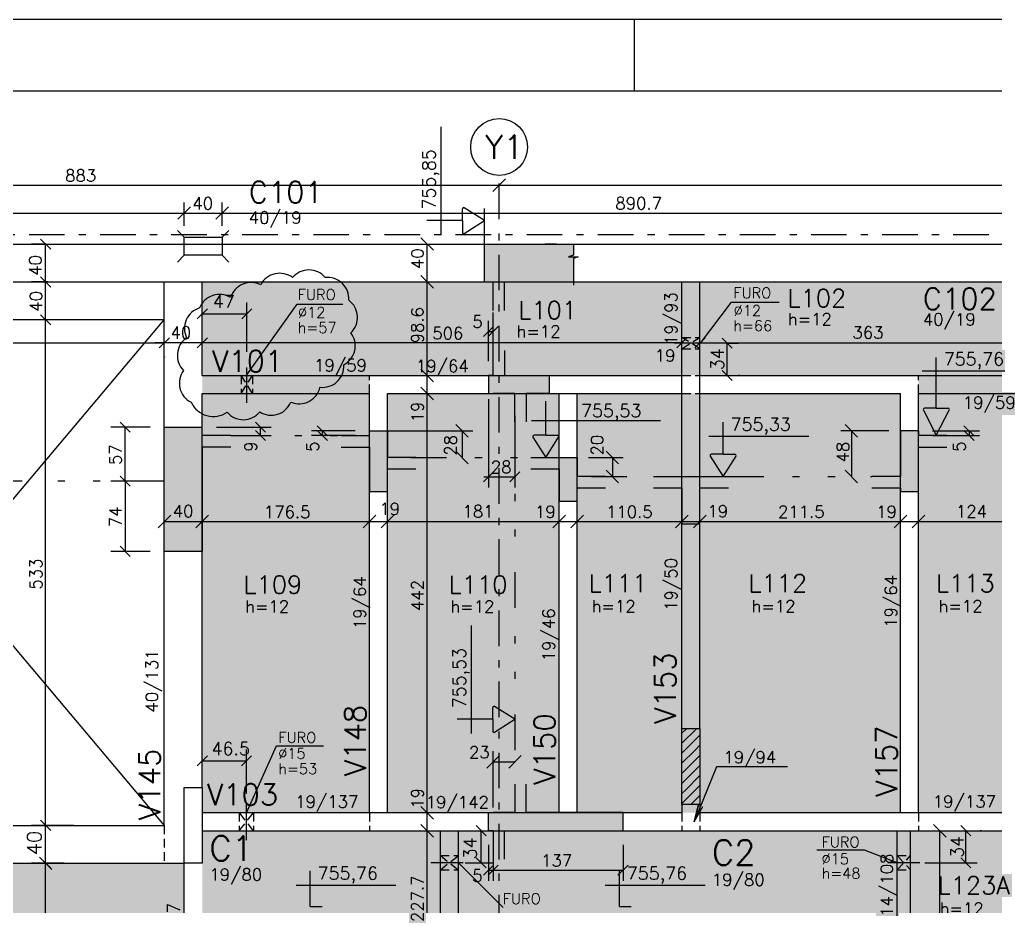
# Model space of a CAD drawing. Extents: x 64041 to 73506, y 0 to 6308.
# Drawn here: x 64982 to 66012, y 5372 to 6308 of the extents above; entities that cross this region are included whole.
import ezdxf

# ---------------------------------------------------------------- set-up
doc = ezdxf.new("R2010")
doc.units = 0
doc.header["$LTSCALE"] = 75
doc.header["$MEASUREMENT"] = 0
for name, pattern in [('ESTILO_TQS_0003', [1, 0.5, -0.2, 0.1, -0.2]), ('ESTILO_TQS_0004', [2, 0.5, -0.4, 0.1, -0.4, 0.1, -0.5]), ('HIDDEN2', [0.1875, 0.125, -0.0625])]:
    doc.linetypes.add(name, pattern=pattern)
doc.layers.get('0').update_dxf_attribs({"color": 3, "linetype": 'CONTINUOUS'})
for name, color, linetype in [('1', 3, 'CONTINUOUS'), ('111', 51, 'CONTINUOUS'), ('114', 231, 'CONTINUOUS'), ('115', 161, 'CONTINUOUS'), ('122', 210, 'CONTINUOUS'), ('200', 1, 'HIDDEN2'), ('204', 1, 'ESTILO_TQS_0003'), ('205', 1, 'ESTILO_TQS_0004'), ('210', 3, 'HIDDEN2'), ('212', 3, 'CONTINUOUS'), ('213', 3, 'CONTINUOUS'), ('216', 3, 'CONTINUOUS'), ('220', 5, 'CONTINUOUS'), ('221', 1, 'CONTINUOUS'), ('222', 6, 'CONTINUOUS'), ('226', 4, 'CONTINUOUS'), ('230', 3, 'CONTINUOUS'), ('231', 1, 'CONTINUOUS'), ('233', 6, 'CONTINUOUS'), ('238', 2, 'CONTINUOUS'), ('250', 1, 'CONTINUOUS'), ('253', 253, 'CONTINUOUS')]:
    doc.layers.add(name, color=color, linetype=linetype)
doc.styles.get("Standard").update_dxf_attribs({"font": 'ROMANS.SHX'})

# ---------------------------------------------------------------- blocks, each defined once
blk = doc.blocks.new('_HFD8E5DFE43-000', base_point=(210496.960555, 18146.312154))
for p, q in [((210251.542452, 19110.046647), (210266.818929, 19125.323124)), ((210251.542452, 19120.653249), (210256.212327, 19125.323124)), ((210251.542452, 19099.440046), (210268.398543, 19116.296136)), ((210268.398543, 19116.296136), (210270.542452, 19118.440046)), ((210251.542452, 19088.833444), (210265.094847, 19102.385839)), ((210265.094847, 19102.385839), (210270.542452, 19107.833444)), ((210261.791152, 19088.475542), (210270.542452, 19097.226842)), ((210251.542452, 19078.226842), (210261.791152, 19088.475542)), ((210258.487456, 19074.565244), (210270.542452, 19086.620241)), ((210251.542452, 19067.620241), (210258.487456, 19074.565244)), ((210255.18376, 19060.654947), (210270.542452, 19076.013639)), ((210251.542452, 19057.013639), (210255.18376, 19060.654947)), ((210251.880065, 19046.74465), (210270.542452, 19065.407037)), ((210261.065141, 19045.323124), (210270.542452, 19054.800435)), ((210251.542452, 19046.407037), (210251.880065, 19046.74465))]:
    blk.add_line(p, q)

msp = doc.modelspace()

# ---------------------------------------------------------------- linework, layer by layer
for p, q in [((73506, 6307.5), (64041, 6307.5)), ((65631, 6232.5), (65631, 6307.5))]:
    msp.add_line(p, q)
at = {"layer": '1'}
for p, q in [((65135.1, 5457.9), (65135.1, 6030.8)), ((65175.1, 5932.3), (65175.1, 6030.8)), ((65681.1, 5559.9), (65681.1, 6030.8)), ((65700.1, 5559.9), (65700.1, 6030.8)), ((65135.1, 5990.8), (64685.3, 5990.8)), ((65175.1, 5932.3), (65681.1, 5932.3)), ((65700.1, 5932.3), (66054.6, 5932.3)), ((65175.1, 5497.9), (65175.1, 5913.3)), ((65175.1, 5913.3), (65351.6, 5913.3)), ((65351.6, 5471.3), (65351.6, 5913.3)), ((65370.6, 5471.3), (65370.6, 5913.3)), ((65370.6, 5913.3), (65681.1, 5913.3)), ((65551.6, 5471.3), (65551.6, 5913.3)), ((65570.6, 5471.3), (65570.6, 5913.3)), ((65700.1, 5913.3), (65911.6, 5913.3)), ((65911.6, 5471.3), (65911.6, 5913.3)), ((65930.6, 5471.3), (65930.6, 5913.3)), ((65930.6, 5913.3), (66054.6, 5913.3)), ((65681.1, 5479.9), (65681.1, 5471.3)), ((65700.1, 5479.9), (65700.1, 5471.3)), ((65175.1, 5471.3), (65681.1, 5471.3)), ((65700.1, 5471.3), (66054.6, 5471.3)), ((64645.3, 5457.9), (65135.1, 5457.9)), ((65175.1, 5452.3), (65426.3, 5452.3)), ((65426.3, 5224.6), (65426.3, 5452.3)), ((65426.3, 5452.3), (65908.3, 5452.3)), ((65445.3, 5224.6), (65445.3, 5452.3)), ((65908.3, 5224.6), (65908.3, 5452.3)), ((65908.3, 5452.3), (66042.3, 5452.3)), ((65922.3, 5129.3), (65922.3, 5452.3)), ((64645.3, 5417.9), (65156.1, 5417.9))]:
    msp.add_line(p, q, dxfattribs=at)
at = {"layer": '111'}
for points in [[(65351.6, 5932.3), (65175.1, 5471.3), (65175.1, 6030.8)], [(65351.6, 5932.3), (65175.1, 6030.8), (68806.1, 6030.8)], [(65175.1, 6030.8), (65175.1, 5471.3), (65175.1, 5471.3)], [(65351.6, 5932.3), (68806.1, 6030.8), (65930.6, 5932.3)], [(66054.6, 5932.3), (65930.6, 5932.3), (68806.1, 6030.8)], [(65351.6, 5932.3), (65351.6, 5471.3), (65175.1, 5471.3)], [(66054.6, 5932.3), (66054.6, 5471.3), (65930.6, 5471.3)], [(66054.6, 5932.3), (65930.6, 5471.3), (65930.6, 5932.3)], [(68806.1, 5452.3), (65922.3, 5224.6), (65175.1, 5224.6)], [(68806.1, 5452.3), (65175.1, 5224.6), (65175.1, 5225.6)], [(68806.1, 5452.3), (65175.1, 5225.6), (65175.1, 5452.3)], [(68806.1, 5452.3), (68524.1, 5129.3), (65922.3, 5129.3)], [(68806.1, 5452.3), (65922.3, 5129.3), (65922.3, 5224.6)]]:
    msp.add_solid(points, dxfattribs=at)
at = {"layer": '114'}
for points in [[(65570.6, 5471.3), (65570.6, 5913.3), (65911.6, 5913.3)], [(65570.6, 5471.3), (65911.6, 5913.3), (65911.6, 5471.3)]]:
    msp.add_solid(points, dxfattribs=at)
at = {"layer": '115'}
for points in [[(65370.6, 5471.3), (65370.6, 5913.3), (65551.6, 5913.3)], [(65370.6, 5471.3), (65551.6, 5913.3), (65551.6, 5471.3)], [(65370.6, 5471.3), (65551.6, 5471.3), (65370.6, 5471.3)]]:
    msp.add_solid(points, dxfattribs=at)
at = {"layer": '122'}
for points in [[(64645.3, 5224.6), (64645.3, 5417.9), (65156.1, 5417.9)], [(64645.3, 5224.6), (65156.1, 5417.9), (65156.1, 5225.6)]]:
    msp.add_solid(points, dxfattribs=at)
at = {"layer": '200'}
for p, q in [((65681.1, 5960.4), (65700.1, 5972.4)), ((65700.1, 5960.4), (65681.1, 5972.4)), ((65228.2, 5913.3), (65216.2, 5932.3)), ((65216.2, 5913.3), (65228.2, 5932.3)), ((65229.2, 5452.3), (65214.2, 5471.3)), ((65214.2, 5452.3), (65229.2, 5471.3)), ((65426.3, 5411), (65445.3, 5426)), ((65426.3, 5426), (65445.3, 5411)), ((65908.3, 5411), (65922.3, 5426)), ((65908.3, 5426), (65922.3, 5411))]:
    msp.add_line(p, q, dxfattribs=at)
at = {"layer": '204'}
for p, q in [((65488.3, 172), (65488.3, 6143.1)), ((64392.4, 6080.8), (69392.4, 6080.8))]:
    msp.add_line(p, q, dxfattribs=at)
at = {"layer": '205'}
for p, q in [((65473, 6070.8), (65473, 6116.6)), ((65710.1, 5966.4), (65671.1, 5966.4)), ((65222.2, 5903.3), (65222.2, 5942.3)), ((65205.2, 5868.8), (65330.1, 5868.8)), ((65505, 5874.8), (65505, 5509.8)), ((65952.1, 5868.8), (66037, 5868.8)), ((65395.3, 5845.8), (65530.1, 5845.8)), ((65135.1, 5820.8), (64685.3, 5820.8)), ((65585.6, 5825.8), (65651.1, 5825.8)), ((65730.2, 5825.8), (65881.6, 5825.8)), ((65221.7, 5442.3), (65221.7, 5481.3)), ((65450.3, 5418.5), (65416.3, 5418.5)), ((65932.3, 5418.5), (65898.3, 5418.5))]:
    msp.add_line(p, q, dxfattribs=at)
at = {"layer": '210'}
for p, q in [((65681.1, 5972.4), (65700.1, 5972.4)), ((65681.1, 5960.4), (65700.1, 5960.4)), ((65216.2, 5932.3), (65216.2, 5913.3)), ((65228.2, 5932.3), (65228.2, 5913.3)), ((65351.6, 5913.3), (65351.6, 5932.3)), ((65681.1, 5932.3), (65700.1, 5932.3)), ((65930.6, 5913.3), (65930.6, 5932.3)), ((65681.1, 5913.3), (65700.1, 5913.3)), ((65214.2, 5471.3), (65214.2, 5452.3)), ((65229.2, 5471.3), (65229.2, 5452.3)), ((65351.6, 5471.3), (65351.6, 5452.3)), ((65681.1, 5471.3), (65681.1, 5452.3)), ((65700.1, 5471.3), (65700.1, 5452.3)), ((65930.6, 5471.3), (65930.6, 5452.3)), ((65135.1, 5457.9), (65135.1, 5417.9)), ((65426.3, 5426), (65445.3, 5426)), ((65908.3, 5426), (65922.3, 5426)), ((65426.3, 5411), (65445.3, 5411)), ((65908.3, 5411), (65922.3, 5411))]:
    msp.add_line(p, q, dxfattribs=at)
at = {"layer": '216'}
for p, q in [((65481.7, 6126.2), (65494.9, 6139.5)), ((65149.5, 6096.9), (65162.8, 6110.1)), ((65189.5, 6096.9), (65202.8, 6110.1)), ((65015.3, 6065.5), (65004.6, 6076.1)), ((65418.9, 6064.2), (65405.6, 6077.5)), ((65015.3, 6025.5), (65004.6, 6036.1)), ((65015.3, 6025.5), (65004.6, 6036.1)), ((65015.3, 6025.5), (65004.6, 6036.1)), ((65418.9, 6024.2), (65405.6, 6037.5)), ((65169.8, 5992), (65180.5, 6002.6)), ((65216.9, 5992), (65227.5, 6002.6)), ((65015.3, 5985.5), (65004.6, 5996.1)), ((65015.3, 5985.5), (65004.6, 5996.1)), ((65471.7, 5973.4), (65482.3, 5984)), ((65476.7, 5973.4), (65487.3, 5984)), ((65140.5, 5971.8), (65129.8, 5961.2)), ((65129.8, 5961.2), (65140.5, 5971.8)), ((65169.8, 5961.2), (65180.5, 5971.8)), ((65180.5, 5971.8), (65169.8, 5961.2)), ((65675.8, 5961.2), (65686.5, 5971.8)), ((65694.8, 5961.2), (65705.5, 5971.8)), ((65734.3, 5961.1), (65723.7, 5971.7)), ((65418.9, 5925.6), (65405.6, 5938.9)), ((65734.3, 5927), (65723.7, 5937.6)), ((65418.9, 5906.6), (65405.6, 5919.9)), ((65099.1, 5872.5), (65088.5, 5883.1)), ((65241.8, 5872.5), (65231.2, 5883.1)), ((65307.1, 5868.5), (65296.5, 5879.1)), ((65442.6, 5880.4), (65455.8, 5867.2)), ((65853.3, 5880.4), (65866.5, 5867.2)), ((65978.7, 5879.1), (65989.3, 5868.5)), ((65241.8, 5863.5), (65231.2, 5874.1)), ((65307.1, 5863.5), (65296.5, 5874.1)), ((65978.7, 5874.1), (65989.3, 5863.5)), ((65442.6, 5852.4), (65455.8, 5839.2)), ((65601.1, 5852.4), (65614.4, 5839.2)), ((65471.7, 5820.2), (65482.3, 5830.8)), ((65499.7, 5820.2), (65510.3, 5830.8)), ((65601.1, 5832.4), (65614.4, 5819.2)), ((65853.3, 5832.4), (65866.5, 5819.2)), ((65099.1, 5815.5), (65088.5, 5826.1)), ((65088.5, 5826.1), (65099.1, 5815.5)), ((65128.5, 5771.7), (65141.8, 5785)), ((65168.5, 5771.7), (65181.8, 5785)), ((65345, 5771.7), (65358.3, 5785)), ((65364, 5771.7), (65377.3, 5785)), ((65545, 5771.7), (65558.3, 5785)), ((65564, 5771.7), (65577.3, 5785)), ((65674.5, 5771.7), (65687.8, 5785)), ((65693.5, 5771.7), (65706.8, 5785)), ((65905, 5771.7), (65918.3, 5785)), ((65924, 5771.7), (65937.3, 5785)), ((65088.5, 5752.1), (65099.1, 5741.5)), ((65169.8, 5520.5), (65180.5, 5531.1)), ((65216.4, 5520.5), (65227, 5531.1)), ((65475.4, 5518.1), (65488.6, 5531.4)), ((65498.4, 5518.1), (65511.6, 5531.4)), ((65418.9, 5464.6), (65405.6, 5477.9)), ((65015.3, 5452.6), (65004.6, 5463.2)), ((65015.3, 5452.6), (65004.6, 5463.2)), ((65015.3, 5452.6), (65004.6, 5463.2)), ((65418.9, 5445.6), (65405.6, 5458.9)), ((65474.8, 5447), (65464.2, 5457.6)), ((65959.9, 5445.6), (65946.7, 5458.9)), ((65986, 5447), (65975.4, 5457.6)), ((65016.6, 5411.2), (65003.3, 5424.5)), ((65015.3, 5412.6), (65004.6, 5423.2)), ((65474.8, 5413.2), (65464.2, 5423.8)), ((65471.7, 5405.4), (65482.3, 5416)), ((65476.7, 5405.4), (65487.3, 5416)), ((65476.7, 5405.4), (65487.3, 5416)), ((65613.7, 5405.4), (65624.3, 5416)), ((65986, 5413.2), (65975.4, 5423.8))]:
    msp.add_line(p, q, dxfattribs=at)
at = {"layer": '220'}
for p, q in [((64605.3, 6070.8), (69382.4, 6070.8)), ((64605.3, 6070.8), (69382.4, 6070.8)), ((65473, 6030.8), (65473, 6070.8)), ((64605.3, 6030.8), (69382.5, 6030.8)), ((64649.3, 6030.8), (69342.5, 6030.8)), ((65482, 6000.8), (65482, 6030.8)), ((65494, 6000.8), (65494, 6030.8)), ((65482, 5932.3), (65482, 5958.4)), ((65482, 5932.3), (65477, 5932.3)), ((65477, 5932.3), (65477, 5913.3)), ((65477, 5913.3), (65482, 5913.3)), ((65505, 5913.3), (65482, 5913.3)), ((65505, 5883.3), (65505, 5913.3)), ((65135.1, 5746.8), (65135.1, 5877.8)), ((65135.1, 5877.8), (65175.1, 5877.8)), ((65175.1, 5868.8), (65175.1, 5877.8)), ((65205.2, 5868.8), (65175.1, 5868.8)), ((65321.6, 5868.8), (65351.6, 5868.8)), ((65351.6, 5868.8), (65351.6, 5873.8)), ((65911.6, 5873.8), (65911.6, 5825.8)), ((65930.6, 5873.8), (65911.6, 5873.8)), ((65930.6, 5873.8), (65930.6, 5868.8)), ((65960.6, 5868.8), (65930.6, 5868.8)), ((65205.2, 5856.8), (65175.1, 5856.8)), ((65175.1, 5856.8), (65175.1, 5854.8)), ((65175.1, 5854.8), (65175.1, 5746.8)), ((65321.6, 5856.8), (65351.6, 5856.8)), ((65351.6, 5856.8), (65351.6, 5809.8)), ((65370.6, 5850.8), (65370.6, 5845.8)), ((65400.6, 5845.8), (65370.6, 5845.8)), ((65370.6, 5809.8), (65370.6, 5833.8)), ((65370.6, 5833.8), (65400.6, 5833.8)), ((65600.6, 5825.8), (65570.6, 5825.8)), ((65651.1, 5825.8), (65730.2, 5825.8)), ((65911.6, 5825.8), (65881.6, 5825.8)), ((65351.6, 5809.8), (65370.6, 5809.8)), ((65175.1, 5746.8), (65135.1, 5746.8)), ((65505, 5501.3), (65505, 5471.3)), ((65477, 5452.3), (65477, 5471.3)), ((65477, 5471.3), (65482, 5471.3)), ((65505, 5471.3), (65482, 5471.3)), ((65482, 5452.3), (65477, 5452.3)), ((65482, 5452.3), (65482, 5422.3))]:
    msp.add_line(p, q, dxfattribs=at)
for points in [[(65527, 6070.7), (65549, 6070.7), (65549, 6070.8), (65537, 6070.8)], [(65494, 5958.4), (65494, 5932.3), (65541, 5932.3)], [(65541, 5932.3), (65541, 5913.3), (65517, 5913.3), (65517, 5883.3)], [(65351.6, 5873.8), (65370.6, 5873.8), (65370.6, 5850.8)], [(65881.6, 5813.8), (65911.6, 5813.8), (65911.6, 5809.8), (65930.6, 5809.8), (65930.6, 5856.8), (65960.6, 5856.8)], [(65521.6, 5845.8), (65570.6, 5845.8), (65570.6, 5825.8)], [(65521.6, 5833.8), (65551.6, 5833.8), (65551.6, 5799.8), (65570.6, 5799.8), (65570.6, 5813.8), (65600.6, 5813.8)], [(65651.1, 5813.8), (65681.1, 5813.8), (65681.1, 5775.8), (65700.1, 5775.8), (65700.1, 5813.8), (65730.2, 5813.8)], [(65494, 5422.3), (65494, 5452.3), (65619, 5452.3), (65619, 5471.3), (65517, 5471.3), (65517, 5501.3)]]:
    msp.add_lwpolyline(points, dxfattribs=at)
at = {"layer": '221'}
for p, q in [((65700.6, 5966.4), (65733.3, 6009.6)), ((65733.3, 6009.6), (65783.7, 6009.6)), ((64685.3, 5457.9), (65135.1, 5990.8)), ((64685.3, 5990.8), (65135.1, 5457.9)), ((65221.7, 5471), (65253.4, 5541.6)), ((65253.4, 5541.6), (65303, 5541.6)), ((65873.8, 5431.9), (65823.4, 5431.9)), ((65908.3, 5418.5), (65873.8, 5431.9)), ((65445.3, 5418.5), (65492.6, 5371.3))]:
    msp.add_line(p, q, dxfattribs=at)
for points in [[(65566.6, 6070.8), (65566.6, 6058.9), (65561.6, 6057.3), (65571.6, 6057.3), (65566.6, 6055.6), (65566.6, 6027.6)], [(65792.4, 5519.6), (65717.5, 5519.6), (65694, 5461.5), (65698.7, 5479.7), (65694, 5461.5), (65703.3, 5477.8)]]:
    msp.add_lwpolyline(points, dxfattribs=at)
at = {"layer": '221', "linetype": 'Continuous'}
for centre, radius, start, end in [((65256.8, 6017.5), 22.5, 52.6165, 152.6165), ((65287.7, 6021), 22.5, 40.214, 140.214), ((65307.3, 6013.1), 22.5, 356.0736, 96.0736), ((65226.6, 6007.8), 22.5, 62.9051, 162.9051), ((65193.3, 5995.2), 22.5, 58.4787, 158.4787), ((65178.8, 5981.9), 22.5, 106.5796, 206.5796), ((65316.4, 5993.5), 22.5, 313.5348, 53.5348), ((65171.4, 5953.4), 22.5, 124.6103, 224.6103), ((65314, 5963.5), 22.5, 297.5092, 37.5092), ((65302, 5942.2), 22.5, 263.274, 3.274), ((65173.5, 5924.1), 22.5, 143.3245, 243.3245), ((65277.4, 5924.9), 22.5, 247.1005, 347.1005), ((65186.8, 5914.7), 25.7, 204.4912, 304.4912), ((65247.8, 5912.8), 22.5, 237.6082, 337.6082), ((65218.4, 5908.1), 22.5, 220.4743, 320.4743)]:
    msp.add_arc(centre, radius, start, end, dxfattribs=at)
at = {"layer": '222'}
for p, q in [((64228.5, 6232.5), (73441.6, 6232.5)), ((65156.1, 6077.9), (65149.1, 6084.9)), ((65196.1, 6077.9), (65203.2, 6084.9)), ((65156.1, 6058.9), (65149.1, 6051.8)), ((65196.1, 6058.9), (65203.2, 6051.8))]:
    msp.add_line(p, q, dxfattribs=at)
for points in [[(65196.1, 6058.9), (65156.1, 6058.9), (65156.1, 6077.9), (65196.1, 6077.9), (65196.1, 6058.9)], [(65681.1, 5479.9), (65681.1, 5559.9), (65700.1, 5559.9), (65700.1, 5479.9), (65681.1, 5479.9)], [(65156.1, 5417.9), (65156.1, 5497.9), (65175.1, 5497.9), (65175.1, 5417.9), (65156.1, 5417.9)]]:
    msp.add_lwpolyline(points, dxfattribs=at)
at = {"layer": '230'}
msp.add_line((65156.1, 5255.9), (65156.1, 5417.9), dxfattribs=at)
at = {"layer": '231'}
for p, q in [((65427, 6080.5), (65427, 6194.4)), ((65449.5, 6095.5), (65449.5, 6107.9)), ((65473, 6095.5), (65451.6, 6109)), ((65449.5, 6095.5), (65412, 6095.5)), ((65449.5, 6095.4), (65449.5, 6083)), ((65451.6, 6081.9), (65473, 6095.5)), ((65949.5, 5897.7), (65949.5, 5951)), ((65934.5, 5937), (66039.9, 5937)), ((65537.6, 5869.3), (65537.6, 5905.3)), ((65936, 5895.6), (65949.5, 5869.2)), ((65949.5, 5897.7), (65937.1, 5897.7)), ((65949.5, 5897.7), (65961.9, 5897.7)), ((65949.5, 5869.2), (65963.1, 5895.6)), ((65522.6, 5884.6), (65658.4, 5884.6)), ((65724.6, 5849.3), (65724.6, 5883)), ((65537.5, 5869.3), (65525.1, 5869.3)), ((65537.6, 5869.3), (65550, 5869.3)), ((65524, 5867.2), (65537.6, 5845.8)), ((65537.6, 5845.8), (65551.1, 5867.2)), ((65709.6, 5868.1), (65815, 5868.1)), ((65724.6, 5849.3), (65712.2, 5849.3)), ((65724.6, 5849.3), (65737, 5849.3)), ((65711.1, 5847.2), (65724.6, 5825.8)), ((65724.6, 5825.8), (65738.2, 5847.2)), ((65459, 5554.7), (65459, 5668.6)), ((65481.5, 5569.7), (65481.5, 5582.1)), ((65505, 5569.7), (65483.6, 5583.2)), ((65481.5, 5569.7), (65444, 5569.7)), ((65481.5, 5569.7), (65481.5, 5557.3)), ((65483.6, 5556.1), (65505, 5569.7)), ((65289.1, 5372.4), (65289.1, 5409.9)), ((65615.2, 5372.4), (65615.2, 5409.9)), ((65274.1, 5394.9), (65379.5, 5394.9)), ((65600.2, 5394.9), (65705.7, 5394.9)), ((65289.1, 5372.4), (65301.5, 5372.4)), ((65615.2, 5372.4), (65627.6, 5372.4))]:
    msp.add_line(p, q, dxfattribs=at)
for centre, start, end in [((65450.9, 6107.9), 57.6277, 180), ((65450.9, 6083), 180, 302.377), ((65937.1, 5896.3), 90, 212.377), ((65961.9, 5896.3), 327.6277, 90), ((65525.1, 5867.9), 90, 212.377), ((65550, 5867.9), 327.6277, 90), ((65712.2, 5847.9), 90, 212.377), ((65737, 5847.9), 327.6277, 90), ((65482.9, 5582.1), 57.6277, 180), ((65482.9, 5557.3), 180, 302.377)]:
    msp.add_arc(centre, 1.36, start, end, dxfattribs=at)
at = {"layer": '238'}
msp.add_circle((65488.3, 6173.1), 30, dxfattribs=at)
at = {"layer": '250'}
for p, q in [((64605.3, 6132.8), (65488.3, 6132.8)), ((65488.3, 6132.8), (67885.3, 6132.8)), ((65156.1, 6089.9), (65156.1, 6114.7)), ((65196.1, 6089.9), (65196.1, 6114.7)), ((64605.3, 6103.5), (65156.1, 6103.5)), ((65156.1, 6103.5), (65196.1, 6103.5)), ((65196.1, 6103.5), (66086.8, 6103.5)), ((65010.5, 6070.8), (64994.9, 6070.8)), ((65009.9, 6030.8), (65009.9, 6070.8)), ((65412.3, 6033.8), (65412.3, 6070.8)), ((65412.3, 5923.8), (65412.3, 6033.8)), ((65012.2, 6030.8), (64994.9, 6030.8)), ((65011.9, 6030.8), (64994.9, 6030.8)), ((65011.9, 6030.8), (64994.9, 6030.8)), ((65009.9, 5990.8), (65009.9, 6030.8)), ((65222.2, 5957.3), (65222.2, 6009.3)), ((65222.2, 5932.8), (65275.3, 6007.3)), ((65275.3, 6007.3), (65323.4, 6007.3)), ((65175.1, 5997.3), (65222.2, 5997.3)), ((65482, 5947.3), (65482, 5998.7)), ((65023.8, 5990.8), (64994.9, 5990.8)), ((65020.9, 5990.8), (64994.9, 5990.8)), ((65009.9, 5457.9), (65009.9, 5990.8)), ((65175.1, 5982.8), (65175.1, 5985.3)), ((65477, 5947.3), (65477, 5989.9)), ((65135.1, 5963.1), (65135.1, 5981.5)), ((65477, 5978.7), (65482, 5978.7)), ((64685.3, 5966.5), (65135.1, 5966.5)), ((65175.1, 5966.5), (65125.1, 5966.5)), ((65681.1, 5966.5), (65175.1, 5966.5)), ((65681.1, 5966.5), (65700.1, 5966.5)), ((65700.1, 5966.5), (66063.1, 5966.5)), ((65728.7, 5966.4), (65741, 5966.4)), ((65729, 5932.3), (65729, 5966.4)), ((65135.2, 5951.9), (65135.2, 5951.5)), ((65412.3, 5913.3), (65412.3, 5932.3)), ((65742.2, 5932.3), (65741, 5932.3)), ((65412.3, 5470.4), (65412.3, 5913.3)), ((65477, 5907.1), (65477, 5814.2)), ((65505, 5889.8), (65505, 5814.2)), ((65120.1, 5877.8), (65078.8, 5877.8)), ((65093.8, 5820.8), (65093.8, 5877.8)), ((65190.1, 5877.8), (65247.8, 5877.8)), ((65221.4, 5868.8), (65247.8, 5868.8)), ((65236.5, 5868.8), (65236.5, 5877.8)), ((65336.6, 5873.8), (65290.5, 5873.8)), ((65336.6, 5868.8), (65290.5, 5868.8)), ((65301.8, 5868.8), (65301.8, 5873.8)), ((65370.6, 5873.8), (65460.4, 5873.8)), ((65449.2, 5873.8), (65449.2, 5845.8)), ((65899.6, 5873.8), (65848.7, 5873.8)), ((65859.9, 5873.8), (65859.9, 5825.8)), ((65945.6, 5873.8), (65995.2, 5873.8)), ((65945.6, 5868.8), (65995.2, 5868.8)), ((65984, 5873.8), (65984, 5868.8)), ((65582.6, 5845.8), (65619, 5845.8)), ((65607.8, 5845.8), (65607.8, 5825.8)), ((65120.1, 5820.8), (65078.8, 5820.8)), ((65120.1, 5820.8), (65078.8, 5820.8)), ((65093.8, 5820.8), (65093.8, 5746.8)), ((65472, 5825.5), (65505, 5825.5)), ((65135.2, 5778.3), (65175.1, 5778.3)), ((65175.1, 5778.3), (65360.1, 5778.3)), ((65351.6, 5778.3), (65370.6, 5778.3)), ((65370.6, 5778.3), (65560.1, 5778.3)), ((65551.6, 5778.3), (65570.6, 5778.3)), ((65569.6, 5778.3), (65681.1, 5778.3)), ((65681.1, 5778.3), (65700.1, 5778.3)), ((65700.1, 5778.3), (65911.6, 5778.3)), ((65911.6, 5778.3), (65930.6, 5778.3)), ((65922.1, 5778.3), (66063.1, 5778.3)), ((65120.1, 5746.8), (65078.8, 5746.8)), ((65175.1, 5529.6), (65175.1, 5537.8)), ((65221.7, 5491.3), (65221.7, 5537.8)), ((65482, 5476.7), (65482, 5536)), ((65175.1, 5525.8), (65221.7, 5525.8)), ((65482, 5524.7), (65505, 5524.7)), ((65412.3, 5452.3), (65412.3, 5471.3)), ((65039.8, 5457.9), (64994.9, 5457.9)), ((65027.1, 5457.9), (64998.5, 5457.9)), ((65009.9, 5417.9), (65009.9, 5457.9)), ((65412.3, 5224.6), (65412.3, 5460.8)), ((65469.5, 5418.5), (65469.5, 5452.3)), ((65472.6, 5452.3), (65481.5, 5452.3)), ((65953.3, 5224.6), (65953.3, 5452.3)), ((65979, 5452.3), (65992.7, 5452.3)), ((65980.7, 5418.5), (65980.7, 5452.3)), ((65997.3, 5452.3), (65995.8, 5452.3)), ((65477, 5437.3), (65477, 5399.4)), ((65482, 5437.3), (65482, 5399.4)), ((65619, 5437.3), (65619, 5399.4)), ((65029.4, 5417.9), (64994.9, 5417.9)), ((65009.9, 5224.6), (65009.9, 5417.9)), ((65452.5, 5418.5), (65481.5, 5418.5)), ((65937.3, 5418.5), (65992.7, 5418.5)), ((65477, 5410.7), (65482, 5410.7)), ((65482, 5410.7), (65619, 5410.7))]:
    msp.add_line(p, q, dxfattribs=at)
at = {"layer": '253'}
for points in [[(65482, 6030.8), (65473, 6030.8), (65473, 6070.8)], [(65482, 6030.8), (65473, 6070.8), (65566.6, 6070.8)], [(65494, 6030.8), (65482, 6030.8), (65566.6, 6070.8)], [(65494, 6030.8), (65566.6, 6070.8), (65566.6, 6030.8)], [(65494, 6030.8), (65494, 6000.8), (65482, 6000.8)], [(65494, 6030.8), (65482, 6000.8), (65482, 6030.8)], [(65494, 6030.8), (65494, 6000.8), (65494, 6000.8)], [(65482, 5958.4), (65494, 5958.4), (65482, 5932.3)], [(65494, 5958.4), (65494, 5932.3), (65482, 5932.3)], [(65477, 5913.3), (65477, 5932.3), (65482, 5932.3)], [(65477, 5913.3), (65482, 5932.3), (65505, 5913.3)], [(65482, 5932.3), (65494, 5932.3), (65505, 5913.3)], [(65494, 5932.3), (65541, 5932.3), (65505, 5913.3)], [(65505, 5913.3), (65541, 5932.3), (65517, 5913.3)], [(65541, 5932.3), (65541, 5913.3), (65517, 5913.3)], [(65517, 5913.3), (65517, 5883.3), (65505, 5883.3)], [(65517, 5913.3), (65505, 5883.3), (65505, 5913.3)], [(65517, 5913.3), (65517, 5883.3), (65517, 5883.3)], [(65175.1, 5868.8), (65135.1, 5746.8), (65175.1, 5877.8)], [(65175.1, 5877.8), (65135.1, 5746.8), (65135.1, 5877.8)], [(65175.1, 5868.8), (65175.1, 5746.8), (65135.1, 5746.8)], [(65175.1, 5868.8), (65205.2, 5868.8), (65175.1, 5856.8)], [(65175.1, 5868.8), (65175.1, 5856.8), (65175.1, 5746.8)], [(65175.1, 5856.8), (65205.2, 5868.8), (65205.2, 5856.8)], [(65351.6, 5856.8), (65321.6, 5856.8), (65351.6, 5868.8)], [(65321.6, 5856.8), (65321.6, 5868.8), (65351.6, 5868.8)], [(65370.6, 5809.8), (65351.6, 5809.8), (65370.6, 5873.8)], [(65370.6, 5873.8), (65351.6, 5809.8), (65351.6, 5856.8)], [(65351.6, 5873.8), (65370.6, 5873.8), (65351.6, 5868.8)], [(65370.6, 5873.8), (65351.6, 5856.8), (65351.6, 5868.8)], [(65370.6, 5845.8), (65370.6, 5809.8), (65370.6, 5873.8)], [(65911.6, 5873.8), (65930.6, 5873.8), (65911.6, 5825.8)], [(65930.6, 5873.8), (65930.6, 5868.8), (65911.6, 5825.8)], [(65911.6, 5825.8), (65930.6, 5868.8), (65930.6, 5809.8)], [(65930.6, 5809.8), (65930.6, 5868.8), (65930.6, 5856.8)], [(65930.6, 5868.8), (65960.6, 5868.8), (65930.6, 5856.8)], [(65930.6, 5856.8), (65960.6, 5868.8), (65960.6, 5856.8)], [(65370.6, 5833.8), (65370.6, 5809.8), (65370.6, 5845.8)], [(65370.6, 5809.8), (65370.6, 5809.8), (65370.6, 5845.8)], [(65370.6, 5845.8), (65400.6, 5845.8), (65370.6, 5833.8)], [(65400.6, 5845.8), (65400.6, 5833.8), (65370.6, 5833.8)], [(65521.6, 5845.8), (65521.6, 5833.8), (65570.6, 5845.8)], [(65521.6, 5833.8), (65551.6, 5833.8), (65570.6, 5845.8)], [(65551.6, 5799.8), (65570.6, 5799.8), (65570.6, 5845.8)], [(65551.6, 5833.8), (65551.6, 5799.8), (65570.6, 5845.8)], [(65570.6, 5799.8), (65570.6, 5813.8), (65570.6, 5845.8)], [(65570.6, 5845.8), (65570.6, 5813.8), (65570.6, 5825.8)], [(65570.6, 5813.8), (65600.6, 5813.8), (65570.6, 5825.8)], [(65570.6, 5825.8), (65600.6, 5813.8), (65600.6, 5825.8)], [(65651.1, 5825.8), (65651.1, 5813.8), (65681.1, 5813.8)], [(65651.1, 5825.8), (65681.1, 5813.8), (65730.2, 5825.8)], [(65681.1, 5813.8), (65700.1, 5813.8), (65730.2, 5825.8)], [(65700.1, 5813.8), (65730.2, 5813.8), (65730.2, 5825.8)], [(65881.6, 5813.8), (65881.6, 5825.8), (65911.6, 5813.8)], [(65881.6, 5825.8), (65911.6, 5825.8), (65911.6, 5813.8)], [(65911.6, 5809.8), (65911.6, 5825.8), (65930.6, 5809.8)], [(65911.6, 5825.8), (65911.6, 5809.8), (65911.6, 5813.8)], [(65681.1, 5775.8), (65700.1, 5775.8), (65681.1, 5813.8)], [(65700.1, 5775.8), (65700.1, 5813.8), (65681.1, 5813.8)], [(65517, 5471.3), (65517, 5501.3), (65505, 5501.3)], [(65517, 5471.3), (65505, 5501.3), (65505, 5471.3)], [(65477, 5471.3), (65477, 5452.3), (65482, 5452.3)], [(65477, 5471.3), (65482, 5452.3), (65505, 5471.3)], [(65482, 5452.3), (65494, 5452.3), (65505, 5471.3)], [(65494, 5452.3), (65619, 5452.3), (65505, 5471.3)], [(65517, 5471.3), (65505, 5471.3), (65619, 5452.3)], [(65517, 5471.3), (65619, 5452.3), (65619, 5471.3)], [(65482, 5422.3), (65494, 5422.3), (65482, 5452.3)], [(65494, 5422.3), (65494, 5452.3), (65482, 5452.3)]]:
    msp.add_solid(points, dxfattribs=at)

# ---------------------------------------------------------------- block references
at = {"layer": '221'}
msp.add_blockref('_HFD8E5DFE43-000', (65926.6, 4580.8), dxfattribs=at)

# ---------------------------------------------------------------- texts
for s, p in [('755,85', (65421.1, 6107.2)), ('755,53', (65453.1, 5581.4))]:
    msp.add_text(s, height=13.5, rotation=90).set_placement(p)
for s, height, p in [('FURO', 11.25, (65735.4, 6013.7)), ('FURO', 11.25, (65275.9, 6011.8)), ('%%c12', 11.25, (65276.1, 5993.1)), ('%%c12', 11.25, (65735.7, 5995.1)), ('h=57', 11.25, (65275.9, 5977)), ('h=66', 11.25, (65735.4, 5979)), ('755,76', 13.5, (65957.3, 5942.9)), ('755,53', 13.5, (65574.7, 5888.4)), ('755,33', 13.5, (65732.4, 5874)), ('FURO', 11.25, (65255.4, 5544.9)), ('%%c15', 11.25, (65255.2, 5528.1)), ('h=53', 11.25, (65255.4, 5511.9)), ('FURO', 11.25, (65828.5, 5434.6)), ('%%c15', 11.25, (65828.4, 5416.9)), ('755,76', 13.5, (65296.8, 5400.7)), ('755,76', 13.5, (65623, 5400.7)), ('h=48', 11.25, (65828.5, 5401.7)), ('FURO', 11.25, (65492.2, 5374.9))]:
    msp.add_text(s, height=height).set_placement(p)
at = {"layer": '212'}
for s, p in [('19/93', (65676, 5964.3)), ('19/50', (65676, 5684)), ('19/64', (65347.7, 5664.8)), ('19/64', (65908, 5666.2)), ('19/46', (65546.9, 5630.9)), ('40/131', (65128.4, 5576.8)), ('14/108', (65903.6, 5361.5)), ('19/117', (65151.3, 5309.3))]:
    msp.add_text(s, height=12.75, rotation=90, dxfattribs=at).set_placement(p)
for s, p in [('19/59', (65293.1, 5936.5)), ('19/64', (65400.5, 5935.8)), ('19/59', (65977.5, 5897.2)), ('19/94', (65724.9, 5523.3)), ('19/137', (65273.2, 5476.5)), ('19/142', (65410.9, 5475.9)), ('19/137', (65945.8, 5476.6))]:
    msp.add_text(s, height=12.75, dxfattribs=at).set_placement(p)
at = {"layer": '213'}
for s, p in [('40/19', (65224.2, 6092.3)), ('40/19', (65935.3, 5984.9)), ('19/80', (65182.6, 5399.7)), ('19/80', (65712.7, 5394.2))]:
    msp.add_text(s, height=12.75, dxfattribs=at).set_placement(p)
at = {"layer": '216'}
for s, height, p in [('883', 12.75, (65030.5, 6136.7)), ('40', 12.75, (65164.7, 6107.3)), ('890.7', 12.75, (65610.9, 6107.3)), ('47', 13.5, (65186.3, 6003.5)), ('5', 12.8, (65460, 5982.5)), ('h=12', 12.75, (65792.9, 5985.2)), ('40', 12.75, (65141.6, 5971)), ('506', 12.75, (65417.8, 5970.4)), ('h=12', 12.75, (65506.7, 5972.3)), ('363', 12.75, (65861, 5971.1)), ('19', 12.75, (65652.6, 5946.9)), ('28', 12.75, (65479.5, 5829.3)), ('19', 12.75, (65361.9, 5785.2)), ('40', 12.75, (65144, 5782.8)), ('176.5', 12.75, (65240.1, 5781.9)), ('181', 12.75, (65449.7, 5782.6)), ('19', 12.75, (65526.1, 5782.2)), ('110.5', 12.75, (65601.1, 5782.1)), ('19', 12.75, (65708.1, 5782.7)), ('211.5', 12.75, (65782.5, 5782.2)), ('19', 12.75, (65886.1, 5782.2)), ('124', 12.75, (65970.2, 5782.6)), ('h=12', 12.75, (65220.4, 5682.2)), ('h=12', 12.75, (65436.9, 5682.2)), ('h=12', 12.75, (65585.9, 5682.5)), ('h=12', 12.75, (65754.5, 5682.5)), ('h=12', 12.75, (65951.9, 5682.6)), ('46.5', 13.5, (65184.9, 5532)), ('23', 12.75, (65456.5, 5528.6)), ('137', 12.75, (65532.6, 5414.5)), ('5', 12.8, (65459.8, 5398.4)), ('h=12', 12.75, (65953, 5363.8))]:
    msp.add_text(s, height=height, dxfattribs=at).set_placement(p)
for s, height, p in [('40', 12.75, (65408.5, 6044.4)), ('40', 12.75, (65005.4, 6037.3)), ('40', 12.75, (65006.1, 5999.4)), ('98.6', 12.75, (65408.5, 5966.1)), ('34', 13.5, (65725.2, 5937.7)), ('19', 12.75, (65408.5, 5882.8)), ('9', 12.8, (65232.7, 5851.8)), ('5', 12.8, (65298, 5851.8)), ('28', 12.75, (65443.5, 5847.6)), ('20', 12.75, (65598, 5847.8)), ('48', 12.75, (65857.4, 5840.5)), ('5', 12.8, (65980.2, 5851.8)), ('57', 12.75, (65090, 5837.8)), ('74', 12.75, (65090, 5772.3)), ('533', 12.75, (65006.1, 5706.5)), ('442', 12.75, (65408.5, 5683.9)), ('19', 12.75, (65408.5, 5475.5)), ('40', 15, (65005.4, 5426.4)), ('34', 13.5, (65464.5, 5422)), ('34', 13.5, (65978.2, 5423.6)), ('227.7', 12.75, (65408.5, 5355.9))]:
    msp.add_text(s, height=height, rotation=90, dxfattribs=at).set_placement(p)
at = {"layer": '220'}
for s, height, p in [('C101', 22.5, (65224.2, 6114.1)), ('C102', 22.5, (65935.3, 6001.8)), ('C1', 26.25, (65182.6, 5420.6)), ('C2', 26.25, (65712.7, 5416.1))]:
    msp.add_text(s, height=height, dxfattribs=at).set_placement(p)
at = {"layer": '222'}
msp.add_text('Y1', height=25, dxfattribs=at).set_placement((65473.4, 6160.6))
at = {"layer": '226'}
for s, p in [('L102', (65792.6, 6004.4)), ('L101', (65508.7, 5991.7)), ('L109', (65218.7, 5702.3)), ('L110', (65435.2, 5702.3)), ('L111', (65582.8, 5703.8)), ('L112', (65751.4, 5703.8)), ('L113', (65949.2, 5703.8)), ('L123A', (65951, 5385.3))]:
    msp.add_text(s, height=18.75, dxfattribs=at).set_placement(p)
at = {"layer": '233'}
for s, p in [('V101', (65185.3, 5936)), ('V103', (65179.9, 5479.1))]:
    msp.add_text(s, height=22.5, dxfattribs=at).set_placement(p)
for s, p in [('V153', (65674.7, 5565)), ('V148', (65347.6, 5509.8)), ('V150', (65547.5, 5500.8)), ('V157', (65908.2, 5488)), ('V145', (65130.8, 5463.6))]:
    msp.add_text(s, height=22.5, rotation=90, dxfattribs=at).set_placement(p)

doc.saveas('drawing.dxf')
